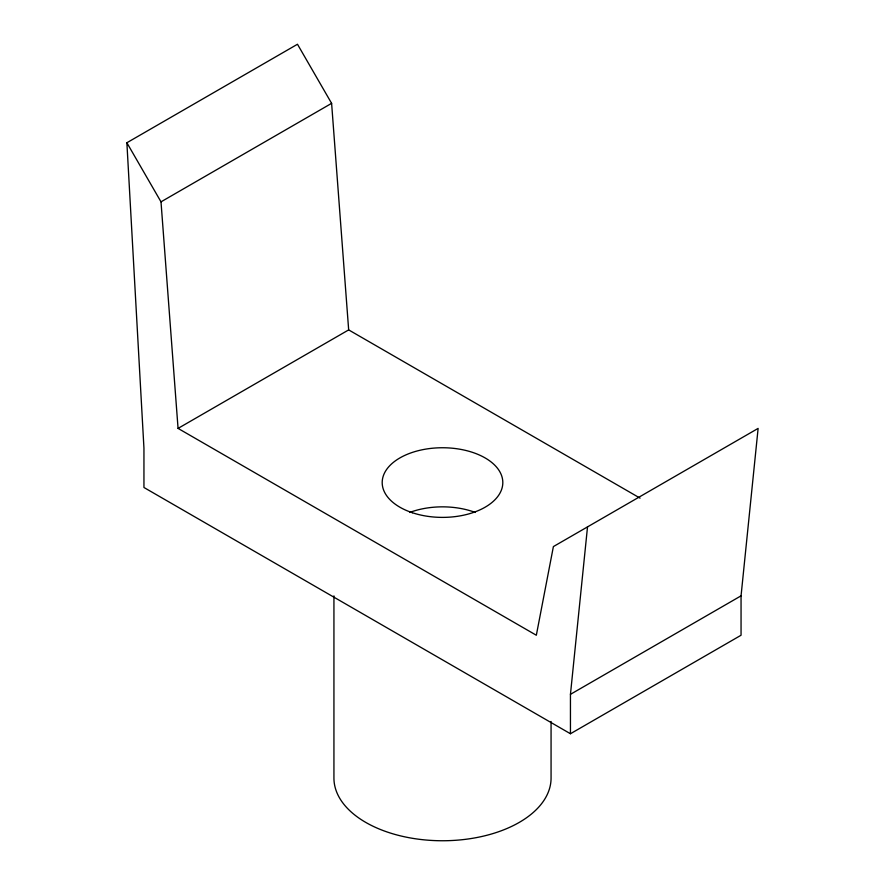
<?xml version="1.0" encoding="UTF-8"?>
<svg xmlns="http://www.w3.org/2000/svg" width="885" height="885" viewBox="0 0 885 885"><rect width="100%" height="100%" fill="white"/><g stroke="black" fill="none" stroke-linecap="round" stroke-linejoin="round"><path stroke-width="1.33" d="M640.065 498.133L348.668 329.895L331.609 103.346L297.482 44.25L126.876 142.75L161.004 201.846L178.062 428.395L536.332 635.242L553.39 546.587L758.124 428.395L741.055 595.837L741.055 635.242L570.449 733.742L570.449 694.338L587.518 526.896M161.004 201.846L331.609 103.346M178.062 428.395L348.668 329.895M570.449 694.338L741.055 595.837M570.449 733.742L143.945 487.491L143.945 448.098L126.876 142.75M551.067 721.474L551.067 778.07A108.567 62.68 0 0 1 442.5 840.75A108.567 62.68 0 0 1 333.933 778.07L333.933 595.87M409.666 512.459A60.313 34.825 0 0 1 475.334 512.459M412.344 512.725A60.313 34.825 0 0 0 502.813 482.568A60.313 34.825 0 0 0 412.344 452.412A60.313 34.825 0 0 0 412.344 512.725"/></g></svg>
